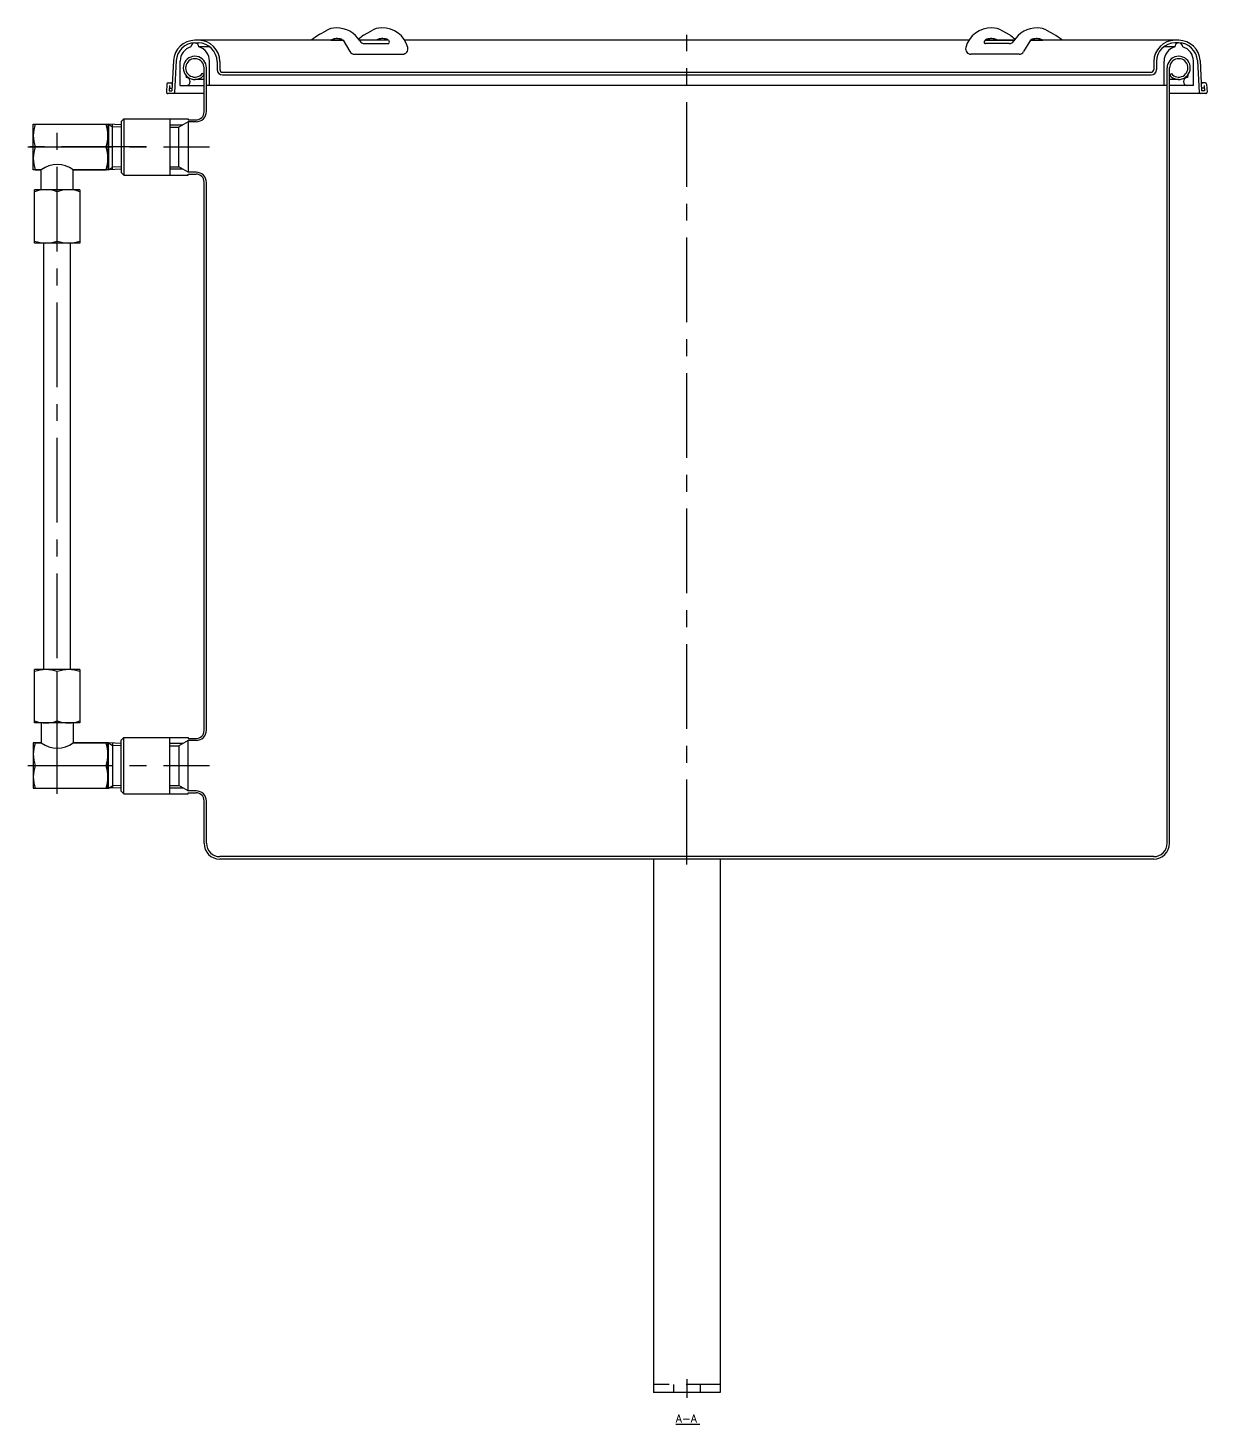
# Model space of a CAD drawing. Extents: x -248 to 845, y -890 to 199.
# Drawn here: x 403 to 845, y -846 to -322 of the extents above; entities that cross this region are included whole.
import ezdxf

# ---------------------------------------------------------------- set-up
doc = ezdxf.new("R2010")
doc.units = 0
doc.linetypes.add('CENTER', pattern=[50.8, 31.75, -6.35, 6.35, -6.35])
doc.linetypes.add('DASHED', pattern=[19.05, 12.7, -6.35])
doc.layers.get('0').update_dxf_attribs({"linetype": 'CONTINUOUS'})
doc.layers.add('CENTER', color=1, linetype='CONTINUOUS')
doc.styles.get("Standard").update_dxf_attribs({"font": 'txt.shx', "height": 3, "bigfont": 'bigfont.shx'})

# ---------------------------------------------------------------- blocks, each defined once
blk = doc.blocks.new('*U2')
at = {"color": 7, "linetype": 'CONTINUOUS'}
blk.add_line((645.5, -845.78), (654.5, -845.78), dxfattribs=at)
at = {"color": 137, "linetype": 'CONTINUOUS'}
blk.add_text('A-A', height=3, dxfattribs=at).set_placement((645.5, -845.18))
blk = doc.blocks.new('*U3')
at = {"color": 7, "linetype": 'CONTINUOUS'}
blk.add_line((645.5, -845.78), (654.5, -845.78), dxfattribs=at)
at = {"color": 137, "linetype": 'CONTINUOUS'}
blk.add_text('A-A', height=3, dxfattribs=at).set_placement((645.5, -845.18))

msp = doc.modelspace()

# ---------------------------------------------------------------- linework, layer by layer
at = {"color": 7, "linetype": 'CONTINUOUS'}
for p, q in [((512.18, -324.81), (514.45, -323.49)), ((512.18, -324.81), (514.45, -323.49)), ((528.49, -325.21), (531.45, -323.49)), ((528.49, -325.21), (531.45, -323.49)), ((770.8, -325.21), (767.85, -323.49)), ((770.8, -325.21), (767.85, -323.49)), ((787.12, -324.81), (784.85, -323.49)), ((787.12, -324.81), (784.85, -323.49)), ((520.88, -327.08), (465.29, -327.08)), ((465.29, -328.08), (466.65, -328.08)), ((470.98, -329.58), (466.8, -329.58)), ((516.23, -327.08), (516.46, -326.95)), ((520.88, -327.08), (516.23, -327.08)), ((520.88, -327.08), (516.23, -327.08)), ((520.88, -327.08), (516.23, -327.08)), ((520.88, -327.08), (516.23, -327.08)), ((520.88, -327.08), (516.23, -327.08)), ((516.23, -327.08), (520.88, -327.08)), ((520.88, -327.08), (523.41, -331.33)), ((537.88, -327.08), (527, -327.08)), ((537.88, -327.08), (527, -327.08)), ((537.88, -327.08), (527, -327.08)), ((528.87, -328.3), (537.73, -328.3)), ((537.88, -327.08), (538.16, -327.55)), ((755.36, -327.08), (543.94, -327.08)), ((761.42, -327.08), (761.14, -327.55)), ((761.42, -327.08), (772.3, -327.08)), ((761.42, -327.08), (772.3, -327.08)), ((761.42, -327.08), (772.3, -327.08)), ((772.3, -327.08), (761.42, -327.08)), ((770.43, -328.3), (761.57, -328.3)), ((778.42, -327.08), (775.89, -331.33)), ((834.01, -327.08), (778.42, -327.08)), ((778.42, -327.08), (783.07, -327.08)), ((778.42, -327.08), (783.07, -327.08)), ((778.42, -327.08), (783.07, -327.08)), ((778.42, -327.08), (783.07, -327.08)), ((778.42, -327.08), (783.07, -327.08)), ((783.07, -327.08), (778.42, -327.08)), ((783.07, -327.08), (782.84, -326.95)), ((832.5, -329.58), (828.32, -329.58)), ((834.01, -328.08), (832.65, -328.08)), ((457.3, -334.66), (456.7, -346.08)), ((458.3, -334.72), (457.68, -346.61)), ((459.8, -344.08), (459.8, -334.87)), ((470.8, -344.08), (470.8, -334.87)), ((525.13, -332.3), (526.27, -332.3)), ((525.7, -332.3), (543.15, -332.3)), ((542.13, -332.3), (543.15, -332.3)), ((757.17, -332.3), (756.15, -332.3)), ((773.6, -332.3), (756.15, -332.3)), ((774.17, -332.3), (773.03, -332.3)), ((828.5, -344.08), (828.5, -334.87)), ((839.5, -344.08), (839.5, -334.87)), ((841, -334.72), (841.62, -346.61)), ((842, -334.66), (842.59, -346.08)), ((468.75, -340.08), (468.04, -339.53)), ((468.75, -353.93), (468.75, -337.43)), ((469.65, -353.73), (469.65, -337.43)), ((473.65, -335.08), (473.65, -338.08)), ((474.65, -335.08), (474.65, -338.08)), ((475.65, -339.08), (823.65, -339.08)), ((475.65, -340.08), (823.65, -340.08)), ((824.65, -335.08), (824.65, -338.08)), ((825.65, -335.08), (825.65, -338.08)), ((829.65, -628.08), (829.65, -337.43)), ((830.55, -628.08), (830.55, -337.43)), ((830.55, -340.08), (831.26, -339.53)), ((454.83, -343.56), (454.68, -346.56)), ((455.33, -343.08), (456.86, -343.08)), ((455.81, -344.08), (455.7, -346.08)), ((455.76, -345.08), (456.76, -345.08)), ((459.8, -344.08), (468.75, -344.08)), ((461.93, -340.19), (462.05, -341.08)), ((468.75, -341.78), (465.3, -341.78)), ((829.65, -344.08), (469.65, -344.08)), ((834, -341.78), (830.55, -341.78)), ((839.5, -344.08), (830.55, -344.08)), ((837.37, -340.19), (837.25, -341.08)), ((843.96, -343.08), (842.44, -343.08)), ((843.54, -345.08), (842.54, -345.08)), ((843.49, -344.08), (843.6, -346.08)), ((844.46, -343.56), (844.62, -346.56)), ((468.75, -347.08), (455.18, -347.08)), ((455.7, -346.08), (456.7, -346.08)), ((844.12, -347.08), (830.55, -347.08)), ((843.6, -346.08), (842.59, -346.08)), ((404.75, -375.58), (404.75, -358.58)), ((404.75, -358.58), (432.91, -358.58)), ((432.75, -358.58), (432.75, -375.58)), ((432.91, -358.58), (432.91, -375.58)), ((437.75, -358.75), (432.91, -358.58)), ((434.49, -375.53), (434.49, -358.64)), ((437.75, -357.58), (438.75, -356.58)), ((437.75, -357.58), (437.75, -376.58)), ((438.75, -356.58), (462.75, -356.58)), ((438.75, -356.58), (438.75, -377.58)), ((455.94, -356.58), (455.94, -377.58)), ((455.94, -359.61), (459.33, -359.61)), ((462.75, -357.63), (459.33, -359.61)), ((459.33, -374.56), (459.33, -359.61)), ((462.75, -356.58), (462.75, -356.93)), ((462.75, -356.93), (465.75, -356.93)), ((465.75, -357.63), (462.75, -357.63)), ((462.75, -357.63), (462.75, -376.53)), ((405.46, -367.08), (432.03, -367.08)), ((407.75, -375.58), (404.75, -375.58)), ((405.46, -375.58), (407.75, -375.58)), ((407.75, -383.08), (407.75, -375.58)), ((419.75, -383.08), (419.75, -375.58)), ((419.75, -375.58), (432.03, -375.58)), ((432.91, -375.58), (419.75, -375.58)), ((437.75, -375.41), (432.91, -375.58)), ((437.75, -376.58), (438.75, -377.58)), ((455.94, -374.56), (459.33, -374.56)), ((462.75, -376.53), (459.33, -374.56)), ((465.75, -376.53), (462.75, -376.53)), ((438.75, -377.58), (462.75, -377.58)), ((462.75, -377.23), (465.75, -377.23)), ((462.75, -377.58), (462.75, -377.23)), ((468.75, -387.73), (468.75, -380.23)), ((468.75, -585.83), (468.75, -380.23)), ((469.65, -585.63), (469.65, -380.43)), ((405.25, -403.08), (405.25, -383.08)), ((422.25, -383.08), (405.25, -383.08)), ((413.75, -402.32), (413.75, -383.84)), ((422.25, -383.08), (422.25, -403.08)), ((422.25, -403.08), (405.25, -403.08)), ((408.75, -562.98), (408.75, -403.08)), ((418.75, -562.98), (418.75, -403.08)), ((405.25, -582.98), (405.25, -562.98)), ((422.25, -562.98), (405.25, -562.98)), ((413.75, -582.22), (413.75, -563.74)), ((422.25, -562.98), (422.25, -582.98)), ((422.25, -582.98), (405.25, -582.98)), ((407.75, -582.98), (407.75, -590.48)), ((419.75, -582.98), (419.75, -590.48)), ((404.75, -590.48), (404.75, -607.48)), ((407.75, -590.48), (404.75, -590.48)), ((405.46, -590.48), (407.75, -590.48)), ((419.75, -590.48), (432.03, -590.48)), ((432.91, -590.48), (419.75, -590.48)), ((432.75, -590.48), (432.75, -607.48)), ((432.75, -590.48), (432.75, -607.48)), ((432.75, -590.48), (432.75, -607.48)), ((432.75, -607.48), (432.75, -590.48)), ((432.75, -607.48), (432.75, -590.48)), ((432.91, -607.48), (432.91, -590.48)), ((437.75, -590.65), (432.91, -590.48)), ((432.91, -607.48), (432.91, -590.48)), ((437.75, -590.65), (432.91, -590.48)), ((434.49, -590.54), (434.49, -607.43)), ((434.49, -590.54), (434.49, -607.43)), ((437.75, -589.48), (438.75, -588.48)), ((437.75, -608.48), (437.75, -589.48)), ((437.75, -608.48), (437.75, -589.48)), ((438.75, -588.48), (462.75, -588.48)), ((438.75, -609.48), (438.75, -588.48)), ((455.94, -609.48), (455.94, -588.48)), ((462.75, -589.53), (459.33, -591.51)), ((462.75, -588.48), (462.75, -588.83)), ((462.75, -588.83), (465.75, -588.83)), ((465.75, -589.53), (462.75, -589.53)), ((462.75, -608.43), (462.75, -589.53)), ((455.94, -591.51), (459.33, -591.51)), ((459.33, -591.51), (459.33, -606.46)), ((405.46, -598.98), (432.03, -598.98)), ((455.94, -606.46), (459.33, -606.46)), ((462.75, -608.43), (459.33, -606.46)), ((404.75, -607.48), (432.91, -607.48)), ((437.75, -607.31), (432.91, -607.48)), ((437.75, -607.31), (432.91, -607.48)), ((437.75, -608.48), (438.75, -609.48)), ((438.75, -609.48), (462.75, -609.48)), ((465.75, -608.43), (462.75, -608.43)), ((462.75, -609.13), (465.75, -609.13)), ((462.75, -609.48), (462.75, -609.13)), ((468.75, -628.08), (468.75, -612.13)), ((469.65, -628.08), (469.65, -612.33)), ((824.65, -633.08), (474.65, -633.08)), ((824.65, -633.98), (474.65, -633.98)), ((637.15, -633.98), (637.15, -833.98)), ((662.15, -633.98), (662.15, -833.98)), ((662.15, -833.98), (637.15, -833.98))]:
    msp.add_line(p, q, dxfattribs=at)
at = {"color": 3, "linetype": 'CONTINUOUS'}
for p, q in [((432.91, -358.58), (434.49, -359.49)), ((437.75, -359.61), (434.49, -359.49)), ((455.94, -358.75), (460.81, -358.75)), ((432.91, -375.58), (434.49, -374.67)), ((437.75, -374.56), (434.49, -374.67)), ((460.81, -375.41), (455.94, -375.41)), ((432.91, -590.48), (434.49, -591.39)), ((432.91, -590.48), (434.49, -591.39)), ((460.81, -590.65), (455.94, -590.65)), ((437.75, -591.51), (434.49, -591.39)), ((437.75, -591.51), (434.49, -591.39)), ((432.91, -607.48), (434.49, -606.57)), ((432.91, -607.48), (434.49, -606.57)), ((437.75, -606.46), (434.49, -606.57)), ((437.75, -606.46), (434.49, -606.57)), ((455.94, -607.31), (460.81, -607.31))]:
    msp.add_line(p, q, dxfattribs=at)
at = {"color": 3, "linetype": 'DASHED'}
for p, q in [((662.15, -830.98), (637.15, -830.98)), ((644.65, -830.98), (644.65, -833.98)), ((654.65, -830.98), (654.65, -833.98))]:
    msp.add_line(p, q, dxfattribs=at)
at = {"color": 7, "linetype": 'CONTINUOUS'}
for centre, radius, start, end in [((518.29, -330.1), 7.65, 90, 120.1667), ((518.29, -330.1), 7.65, 90, 120.1667), ((518.58, -332.43), 9.97, 30.7449, 91.6566), ((535.29, -330.1), 7.65, 90, 120.1667), ((535.29, -330.1), 7.65, 90, 120.1667), ((535.66, -332.16), 9.72, 13.9539, 92.1562), ((763.64, -332.16), 9.72, 87.8438, 166.0461), ((764.01, -330.1), 7.65, 59.8333, 90), ((764.01, -330.1), 7.65, 59.8333, 90), ((780.72, -332.43), 9.97, 88.3434, 149.2551), ((781.01, -330.1), 7.65, 59.8333, 90), ((781.01, -330.1), 7.65, 59.8333, 90), ((465.29, -335.08), 8, 90, 177), ((465.29, -335.08), 7, 90, 177), ((465.3, -334.87), 5.5, 105.8266, 180), ((465.3, -329.58), 1.5, 0, 180), ((466.65, -335.08), 8, 0, 90), ((466.65, -335.08), 7, 0, 90), ((465.3, -334.87), 5.5, 0, 74.1734), ((522.73, -342.97), 21, 120.1667, 130.8481), ((518.29, -330.1), 3.65, 90, 120.1667), ((518.29, -330.1), 3.65, 90, 120.1667), ((518.3, -333.87), 7.42, 75.1459, 90.0628), ((518.99, -329.68), 3.22, 53.904, 67.8023), ((518.99, -329.68), 3.22, 53.904, 67.8023), ((537.92, -338.09), 15.96, 126.1765, 134.4224), ((528.87, -326.3), 2, 210.7449, 270), ((535.29, -330.1), 3.65, 90, 124.0896), ((535.29, -330.1), 3.65, 90, 120.1667), ((535.3, -333.87), 7.42, 75.1459, 90.0628), ((535.99, -329.68), 3.22, 53.904, 67.8023), ((535.99, -329.68), 3.22, 53.904, 67.8023), ((537.73, -327.8), 0.5, 270, 30.7905), ((761.57, -327.8), 0.5, 149.2095, 270), ((763.31, -329.68), 3.22, 112.1977, 126.096), ((763.31, -329.68), 3.22, 112.1977, 126.096), ((764, -333.87), 7.42, 89.9372, 104.8541), ((764.01, -330.1), 3.65, 59.8333, 90), ((764.01, -330.1), 3.65, 55.9104, 90), ((770.43, -326.3), 2, 270, 329.2551), ((761.38, -338.09), 15.96, 45.5776, 53.8235), ((780.31, -329.68), 3.22, 112.1977, 126.096), ((780.31, -329.68), 3.22, 112.1977, 126.096), ((781, -333.87), 7.42, 89.9372, 104.8541), ((781.01, -330.1), 3.65, 59.8333, 90), ((781.01, -330.1), 3.65, 59.8333, 90), ((776.57, -342.97), 21, 49.1519, 59.8333), ((832.65, -335.08), 8, 90, 180), ((832.65, -335.08), 7, 90, 180), ((834, -334.87), 5.5, 105.8266, 180), ((834, -329.58), 1.5, 0, 180), ((834.01, -335.08), 8, 3, 90), ((834.01, -335.08), 7, 3, 90), ((834, -334.87), 5.5, 0, 74.1734), ((465.3, -337.43), 4.35, 0, 322.4765), ((465.3, -337.43), 3.45, 0, 322.4765), ((525.13, -330.3), 2, 210.7905, 270), ((543.15, -330.3), 2, 270, 13.9539), ((756.15, -330.3), 2, 166.0461, 270), ((774.17, -330.3), 2, 270, 329.2095), ((834, -337.43), 4.35, 217.5235, 180), ((834, -337.43), 3.45, 217.5235, 180), ((475.65, -338.08), 2, 180, 270), ((475.65, -338.08), 1, 180, 270), ((823.65, -338.08), 2, 270, 0), ((823.65, -338.08), 1, 270, 0), ((455.33, -343.58), 0.5, 90, 177), ((456.33, -343.58), 0.5, 357, 90), ((462.05, -342.58), 1.5, 270, 90), ((837.25, -342.58), 1.5, 90, 270), ((842.96, -343.58), 0.5, 90, 183), ((843.96, -343.58), 0.5, 3, 90), ((455.18, -346.58), 0.5, 177, 270), ((457.18, -346.58), 0.5, 270, 357), ((842.12, -346.58), 0.5, 183, 270), ((844.12, -346.58), 0.5, 270, 3), ((465.75, -353.73), 3.9, 270, 0), ((465.75, -353.93), 3, 270, 0), ((417.75, -362.83), 13, 160.9128, 199.0872), ((419.75, -362.83), 13, 340.9128, 19.0872), ((417.75, -371.33), 13, 160.9128, 199.0872), ((419.75, -371.33), 13, 340.9128, 19.0872), ((413.75, -384.15), 10.46, 54.9911, 125.0089), ((465.75, -380.43), 3.9, 0, 90), ((465.75, -380.23), 3, 0, 90), ((409.5, -395.36), 12.28, 69.7438, 110.2562), ((418, -395.36), 12.28, 69.7438, 110.2562), ((409.5, -390.81), 12.28, 249.7438, 290.2562), ((418, -390.81), 12.28, 249.7438, 290.2562), ((409.5, -575.26), 12.28, 69.7438, 110.2562), ((418, -575.26), 12.28, 69.7438, 110.2562), ((409.5, -570.71), 12.28, 249.7438, 290.2562), ((418, -570.71), 12.28, 249.7438, 290.2562), ((465.75, -585.63), 3.9, 270, 0), ((465.75, -585.83), 3, 270, 0), ((417.75, -594.73), 13, 160.9128, 199.0872), ((413.75, -581.92), 10.46, 234.9911, 305.0089), ((419.75, -594.73), 13, 340.9128, 19.0872), ((419.75, -594.73), 13, 340.9128, 19.0872), ((419.75, -594.73), 13, 340.9128, 19.0872), ((417.75, -603.23), 13, 160.9128, 199.0872), ((419.75, -603.23), 13, 340.9128, 19.0872), ((419.75, -603.23), 13, 340.9128, 19.0872), ((419.75, -603.23), 13, 340.9128, 19.0872), ((465.75, -612.33), 3.9, 0, 90), ((465.75, -612.13), 3, 360, 90), ((474.65, -628.08), 5.9, 180, 270), ((474.65, -628.08), 5, 180, 270), ((824.65, -628.08), 5, 270, 0), ((824.65, -628.08), 5.9, 270, 0)]:
    msp.add_arc(centre, radius, start, end, dxfattribs=at)
at = {"layer": 'CENTER', "color": 1, "linetype": 'CENTER'}
for p, q in [((649.65, -635.98), (649.65, -325.08)), ((413.75, -609.48), (413.75, -356.58)), ((402.75, -367.08), (470.75, -367.08)), ((447.1, -367.08), (403.46, -367.08)), ((446.1, -367.08), (430.47, -367.08)), ((402.75, -598.98), (470.75, -598.98)), ((403.46, -598.98), (415.86, -598.98)), ((649.65, -828.98), (649.65, -835.98))]:
    msp.add_line(p, q, dxfattribs=at)

# ---------------------------------------------------------------- block references
at = {"color": 7, "linetype": 'CONTINUOUS'}
for name in ['*U2', '*U3']:
    msp.add_blockref(name, (0, 0), dxfattribs=at)

doc.saveas('drawing.dxf')
